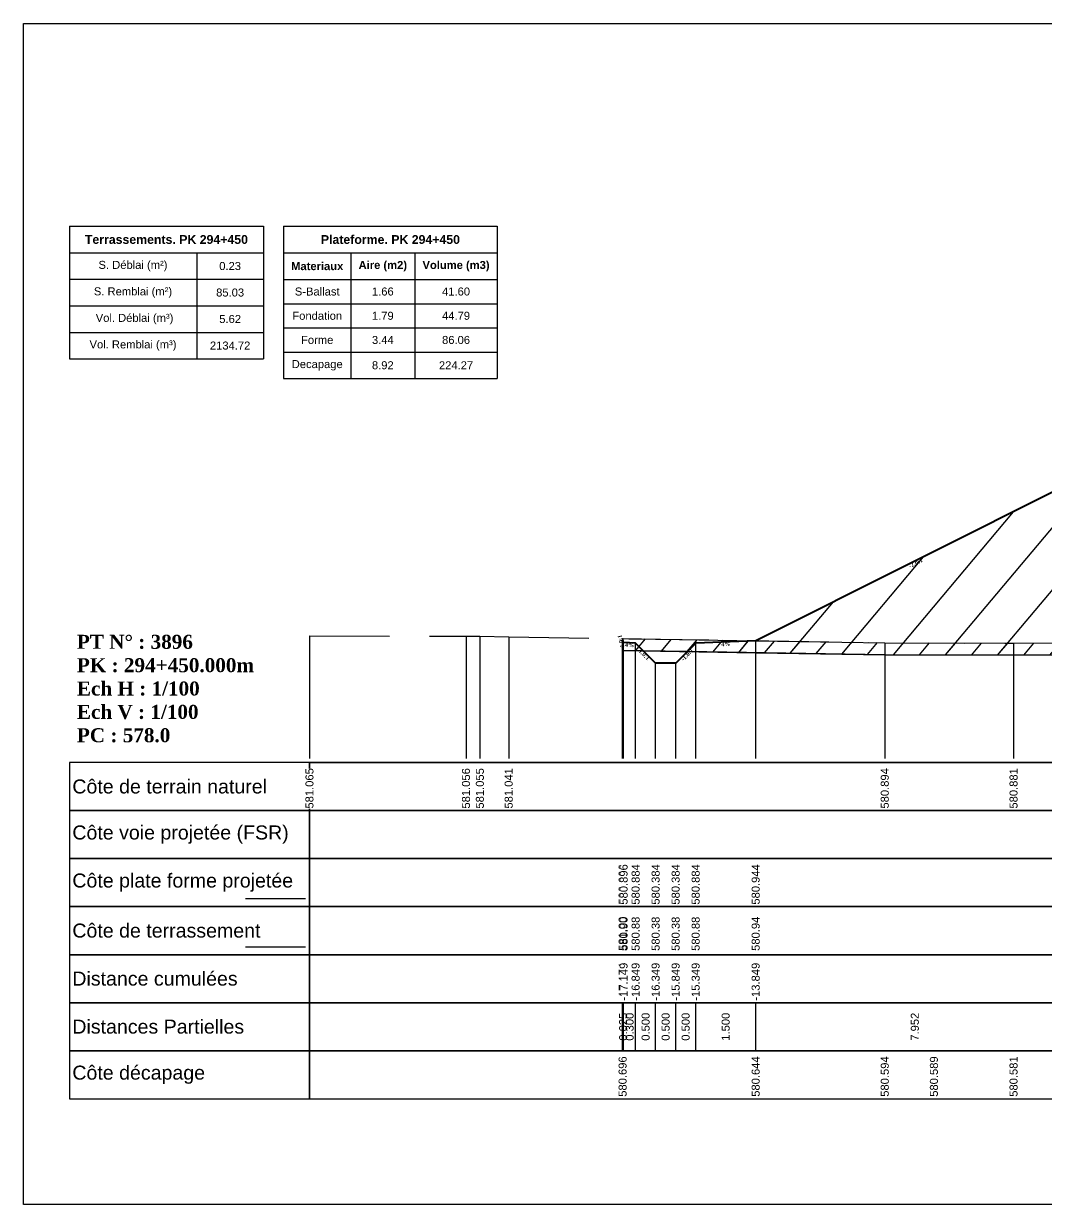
# Model space of a CAD drawing. Header units: millimetres. Extents: x 2762 to 3076, y 916 to 3305.
# Drawn here: x 2789.91 to 2815.47, y 2397.65 to 2427.15 of the extents above; entities that cross this region are included whole.
import ezdxf

# ---------------------------------------------------------------- set-up
doc = ezdxf.new("R2010")
doc.units = ezdxf.units.MM
doc.header["$LTSCALE"] = 2
doc.linetypes.add('CACHE', pattern=[9.525, 6.35, -3.175])
doc.linetypes.add('DASHED', pattern=[0.75, 0.5, -0.25])
for name, color, linetype in [('C-ANNO-TABL', 1, 'Continuous'), ('C-ANNO-TABL-TEXT', 150, 'Continuous'), ('C-ANNO-TABL-TITL', 150, 'Continuous'), ('C-ANNO-TABL-TTBL', 5, 'Continuous'), ('C-ROAD-CORR', 5, 'Continuous'), ('C-ROAD-SCTN', 7, 'Continuous')]:
    doc.layers.add(name, color=color, linetype=linetype)
doc.styles.add('ARIAL', font='arial.ttf')
doc.styles.add('C3D_Etiquette', font='romans.shx')
doc.styles.add('C3D_Profil_Travers', font='romans.shx')
doc.styles.get("Standard").update_dxf_attribs({"font": 'arial.ttf'})

msp = doc.modelspace()

# ---------------------------------------------------------------- hatches: boundary and pattern name
at = {"linetype": 'Continuous', "lineweight": -3}
h = msp.add_hatch(dxfattribs=at)
h.set_pattern_fill('_U', color=3, angle=50, style=0, pattern_type=0)
h.set_pattern_definition([(50, (2806.4923, 2411.4551), (-0.766044, 0.642788), [])])
h.paths.add_polyline_path([(2806.492, 2411.455), (2806.705, 2411.668), (2808.205, 2411.728), (2816.158, 2415.704), (2824.155, 2416.024), (2826.551, 2415.928), (2834.606, 2411.901), (2834.606, 2411.601), (2822.891, 2411.38), (2821.081, 2411.392), (2814.649, 2411.365), (2811.431, 2411.378)])
h.paths.add_polyline_path([(2804.88, 2411.48), (2804.88, 2411.78), (2804.905, 2411.68), (2805.205, 2411.668), (2805.402, 2411.472)])
h = msp.add_hatch(dxfattribs=at)
h.set_pattern_fill('_U', color=150, scale=0.5, angle=50, style=0, pattern_type=0)
h.set_pattern_definition([(50, (2806.4923, 2411.45506), (-0.383022, 0.321394), [])])
h.paths.add_polyline_path([(2806.492, 2411.455), (2806.705, 2411.668), (2808.205, 2411.728), (2811.431, 2411.678), (2814.649, 2411.665), (2821.081, 2411.692), (2822.891, 2411.68), (2834.606, 2411.901), (2834.606, 2411.601), (2822.891, 2411.38), (2821.081, 2411.392), (2814.649, 2411.365), (2811.431, 2411.378)])
h.paths.add_polyline_path([(2804.88, 2411.78), (2808.205, 2411.728), (2806.705, 2411.668), (2806.492, 2411.455), (2805.402, 2411.472), (2805.205, 2411.668), (2804.905, 2411.68)])
h.paths.add_polyline_path([(2804.88, 2411.48), (2804.88, 2411.78), (2804.905, 2411.68), (2805.205, 2411.668), (2805.402, 2411.472)])

# ---------------------------------------------------------------- linework, layer by layer
at = {"color": 253, "linetype": 'Continuous', "lineweight": -3}
for p, q in [((2808.205, 2411.728), (2816.158, 2415.704)), ((2804.88, 2411.78), (2808.205, 2411.728)), ((2804.905, 2411.68), (2804.88, 2411.78)), ((2804.88, 2411.48), (2804.88, 2411.78)), ((2804.88, 2411.78), (2804.905, 2411.68)), ((2804.88, 2411.48), (2804.88, 2411.78)), ((2804.88, 2411.78), (2804.905, 2411.68)), ((2805.205, 2411.668), (2804.905, 2411.68)), ((2804.905, 2411.68), (2805.205, 2411.668)), ((2804.905, 2411.68), (2805.205, 2411.668)), ((2805.402, 2411.472), (2805.205, 2411.668)), ((2805.205, 2411.668), (2805.402, 2411.472)), ((2805.205, 2411.668), (2805.402, 2411.472)), ((2806.492, 2411.455), (2806.705, 2411.668)), ((2806.705, 2411.668), (2806.492, 2411.455)), ((2806.492, 2411.455), (2806.705, 2411.668)), ((2806.705, 2411.668), (2808.205, 2411.728)), ((2808.205, 2411.728), (2806.705, 2411.668)), ((2806.705, 2411.668), (2808.205, 2411.728)), ((2808.205, 2411.728), (2811.431, 2411.678)), ((2811.431, 2411.678), (2814.649, 2411.665)), ((2814.649, 2411.665), (2821.081, 2411.692)), ((2805.402, 2411.472), (2804.88, 2411.48)), ((2805.402, 2411.472), (2804.88, 2411.48)), ((2806.492, 2411.455), (2805.402, 2411.472)), ((2805.402, 2411.472), (2806.492, 2411.455)), ((2805.705, 2411.168), (2805.402, 2411.472)), ((2806.492, 2411.455), (2806.205, 2411.168)), ((2811.431, 2411.378), (2806.492, 2411.455)), ((2811.431, 2411.378), (2806.492, 2411.455)), ((2814.649, 2411.365), (2811.431, 2411.378)), ((2814.649, 2411.365), (2811.431, 2411.378)), ((2821.081, 2411.392), (2814.649, 2411.365)), ((2821.081, 2411.392), (2814.649, 2411.365)), ((2806.205, 2411.168), (2805.705, 2411.168))]:
    msp.add_line(p, q, dxfattribs=at)
at = {"color": 105, "linetype": 'DASHED', "lineweight": -3, "ltscale": 2}
for p, q in [((2797.055, 2411.849), (2800.966, 2411.84)), ((2800.966, 2411.84), (2801.313, 2411.839)), ((2801.313, 2411.839), (2802.033, 2411.825)), ((2802.033, 2411.825), (2811.431, 2411.678)), ((2811.431, 2411.678), (2814.649, 2411.665)), ((2814.649, 2411.665), (2821.081, 2411.692))]:
    msp.add_line(p, q, dxfattribs=at)
at = {"color": 98, "linetype": 'CACHE', "lineweight": -3}
for p, q in [((2797.055, 2411.849), (2797.055, 2408.784)), ((2800.966, 2411.84), (2800.966, 2408.784)), ((2801.313, 2411.839), (2801.313, 2408.784)), ((2802.033, 2411.825), (2802.033, 2408.784)), ((2811.431, 2411.678), (2811.431, 2408.784)), ((2814.649, 2411.665), (2814.649, 2408.784))]:
    msp.add_line(p, q, dxfattribs=at)
at = {"color": 8, "linetype": 'CACHE', "lineweight": -3}
for p, q in [((2804.88, 2408.784), (2804.88, 2411.78)), ((2804.905, 2408.784), (2804.905, 2411.68)), ((2805.205, 2408.784), (2805.205, 2411.668)), ((2806.705, 2408.784), (2806.705, 2411.668)), ((2808.205, 2408.784), (2808.205, 2411.728)), ((2805.705, 2408.784), (2805.705, 2411.168)), ((2806.205, 2408.784), (2806.205, 2411.168))]:
    msp.add_line(p, q, dxfattribs=at)
at = {"color": 6, "linetype": 'Continuous', "lineweight": -3}
for p, q in [((2804.88, 2411.48), (2808.205, 2411.428)), ((2808.205, 2411.428), (2811.431, 2411.378)), ((2811.431, 2411.378), (2812.659, 2411.373)), ((2812.659, 2411.373), (2814.649, 2411.365)), ((2814.649, 2411.365), (2821.081, 2411.392))]:
    msp.add_line(p, q, dxfattribs=at)
at = {"color": 7, "linetype": 'Continuous', "lineweight": -3}
for p, q in [((2797.054, 2408.684), (2847.056, 2408.684)), ((2804.88, 2401.484), (2804.88, 2402.684)), ((2804.905, 2401.484), (2804.905, 2402.684)), ((2804.905, 2401.484), (2804.905, 2402.684)), ((2805.205, 2401.484), (2805.205, 2402.684)), ((2805.205, 2401.484), (2805.205, 2402.684)), ((2805.705, 2401.484), (2805.705, 2402.684)), ((2805.705, 2401.484), (2805.705, 2402.684)), ((2806.205, 2401.484), (2806.205, 2402.684)), ((2806.205, 2401.484), (2806.205, 2402.684)), ((2806.705, 2401.484), (2806.705, 2402.684)), ((2806.705, 2401.484), (2806.705, 2402.684)), ((2808.205, 2401.484), (2808.205, 2402.684)), ((2808.205, 2401.484), (2808.205, 2402.684))]:
    msp.add_line(p, q, dxfattribs=at)
at = {"color": 154, "linetype": 'Continuous', "lineweight": -3}
msp.add_line((2795.454, 2405.284), (2796.954, 2405.284), dxfattribs=at)
at = {"color": 1, "linetype": 'Continuous', "lineweight": -3}
msp.add_line((2795.454, 2404.084), (2796.954, 2404.084), dxfattribs=at)
at = {"color": 7, "linetype": 'Continuous', "lineweight": -3}
for points in [[(2797.054, 2407.484), (2797.054, 2408.684), (2791.054, 2408.684), (2791.054, 2407.484)], [(2797.054, 2407.484), (2847.056, 2407.484), (2847.056, 2408.684), (2797.054, 2408.684)], [(2797.054, 2406.284), (2797.054, 2407.484), (2791.054, 2407.484), (2791.054, 2406.284)], [(2797.054, 2406.284), (2847.056, 2406.284), (2847.056, 2407.484), (2797.054, 2407.484)], [(2797.054, 2405.084), (2797.054, 2406.284), (2791.054, 2406.284), (2791.054, 2405.084)], [(2797.054, 2405.084), (2847.056, 2405.084), (2847.056, 2406.284), (2797.054, 2406.284)], [(2797.054, 2403.884), (2797.054, 2405.084), (2791.054, 2405.084), (2791.054, 2403.884)], [(2797.054, 2403.884), (2847.056, 2403.884), (2847.056, 2405.084), (2797.054, 2405.084)], [(2797.054, 2402.684), (2797.054, 2403.884), (2791.054, 2403.884), (2791.054, 2402.684)], [(2797.054, 2402.684), (2847.056, 2402.684), (2847.056, 2403.884), (2797.054, 2403.884)], [(2797.054, 2401.484), (2797.054, 2402.684), (2791.054, 2402.684), (2791.054, 2401.484)], [(2797.054, 2401.484), (2847.056, 2401.484), (2847.056, 2402.684), (2797.054, 2402.684)], [(2797.054, 2400.284), (2797.054, 2401.484), (2791.054, 2401.484), (2791.054, 2400.284)], [(2797.054, 2400.284), (2847.056, 2400.284), (2847.056, 2401.484), (2797.054, 2401.484)]]:
    msp.add_3dface(points, dxfattribs=at)
at = {"layer": 'C-ANNO-TABL', "color": 7, "linetype": 'Continuous', "lineweight": -3}
for p, q in [((2791.054, 2421.419), (2794.236, 2421.419)), ((2794.236, 2421.419), (2795.907, 2421.419)), ((2794.236, 2421.419), (2794.236, 2420.757)), ((2796.407, 2421.416), (2798.089, 2421.416)), ((2798.089, 2421.416), (2799.685, 2421.416)), ((2798.089, 2421.416), (2798.089, 2420.754)), ((2799.685, 2421.416), (2801.748, 2421.416)), ((2799.685, 2421.416), (2799.685, 2420.754)), ((2791.054, 2420.757), (2794.236, 2420.757)), ((2794.236, 2420.757), (2795.907, 2420.757)), ((2794.236, 2420.757), (2794.236, 2420.095)), ((2796.407, 2420.754), (2798.089, 2420.754)), ((2798.089, 2420.754), (2799.685, 2420.754)), ((2798.089, 2420.754), (2798.089, 2420.147)), ((2799.685, 2420.754), (2801.748, 2420.754)), ((2799.685, 2420.754), (2799.685, 2420.147)), ((2791.054, 2420.095), (2794.236, 2420.095)), ((2794.236, 2420.095), (2795.907, 2420.095)), ((2794.236, 2420.095), (2794.236, 2419.432)), ((2796.407, 2420.147), (2798.089, 2420.147)), ((2798.089, 2420.147), (2799.685, 2420.147)), ((2798.089, 2420.147), (2798.089, 2419.543)), ((2799.685, 2420.147), (2801.748, 2420.147)), ((2799.685, 2420.147), (2799.685, 2419.543)), ((2791.054, 2419.432), (2794.236, 2419.432)), ((2794.236, 2419.432), (2795.907, 2419.432)), ((2794.236, 2419.432), (2794.236, 2418.77)), ((2796.407, 2419.543), (2798.089, 2419.543)), ((2798.089, 2419.543), (2799.685, 2419.543)), ((2798.089, 2419.543), (2798.089, 2418.939)), ((2799.685, 2419.543), (2801.748, 2419.543)), ((2799.685, 2419.543), (2799.685, 2418.939)), ((2796.407, 2418.939), (2798.089, 2418.939)), ((2798.089, 2418.939), (2799.685, 2418.939)), ((2798.089, 2418.939), (2798.089, 2418.28)), ((2799.685, 2418.939), (2801.748, 2418.939)), ((2799.685, 2418.939), (2799.685, 2418.28))]:
    msp.add_line(p, q, dxfattribs=at)
at = {"layer": 'C-ANNO-TABL-TTBL', "color": 7, "linetype": 'Continuous', "lineweight": -3}
for p, q in [((2791.054, 2422.084), (2795.907, 2422.084)), ((2791.054, 2422.084), (2791.054, 2421.419)), ((2795.907, 2422.084), (2795.907, 2421.419)), ((2796.407, 2422.084), (2801.748, 2422.084)), ((2796.407, 2422.084), (2796.407, 2421.416)), ((2801.748, 2422.084), (2801.748, 2421.416)), ((2791.054, 2421.419), (2791.054, 2420.757)), ((2795.907, 2421.419), (2795.907, 2420.757)), ((2796.407, 2421.416), (2796.407, 2420.754)), ((2801.748, 2421.416), (2801.748, 2420.754)), ((2791.054, 2420.757), (2791.054, 2420.095)), ((2795.907, 2420.757), (2795.907, 2420.095)), ((2796.407, 2420.754), (2796.407, 2420.147)), ((2801.748, 2420.754), (2801.748, 2420.147)), ((2791.054, 2420.095), (2791.054, 2419.432)), ((2795.907, 2420.095), (2795.907, 2419.432)), ((2796.407, 2420.147), (2796.407, 2419.543)), ((2801.748, 2420.147), (2801.748, 2419.543)), ((2791.054, 2419.432), (2791.054, 2418.77)), ((2795.907, 2419.432), (2795.907, 2418.77)), ((2796.407, 2419.543), (2796.407, 2418.939)), ((2801.748, 2419.543), (2801.748, 2418.939)), ((2791.054, 2418.77), (2794.236, 2418.77)), ((2794.236, 2418.77), (2795.907, 2418.77)), ((2796.407, 2418.939), (2796.407, 2418.28)), ((2801.748, 2418.939), (2801.748, 2418.28)), ((2796.407, 2418.28), (2798.089, 2418.28)), ((2798.089, 2418.28), (2799.685, 2418.28)), ((2799.685, 2418.28), (2801.748, 2418.28))]:
    msp.add_line(p, q, dxfattribs=at)
at = {"layer": 'C-ROAD-CORR', "color": 1, "linetype": 'Continuous', "lineweight": 40}
for p, q in [((2816.158, 2415.704), (2808.205, 2411.728)), ((2804.905, 2411.68), (2804.88, 2411.78)), ((2805.205, 2411.668), (2804.905, 2411.68)), ((2805.705, 2411.168), (2805.205, 2411.668)), ((2806.705, 2411.668), (2806.205, 2411.168)), ((2808.205, 2411.728), (2806.705, 2411.668)), ((2806.205, 2411.168), (2805.705, 2411.168))]:
    msp.add_line(p, q, dxfattribs=at)
at = {"layer": 'C-ROAD-CORR', "color": 1, "linetype": 'Continuous', "lineweight": -3}
for p, q in [((2805.705, 2411.168), (2805.205, 2411.668)), ((2806.705, 2411.668), (2806.205, 2411.168))]:
    msp.add_line(p, q, dxfattribs=at)
at = {"layer": 'C-ROAD-SCTN', "color": 154, "linetype": 'Continuous', "lineweight": -3}
for p, q in [((2808.205, 2411.728), (2816.158, 2415.704)), ((2804.88, 2411.78), (2804.905, 2411.68)), ((2804.905, 2411.68), (2805.205, 2411.668)), ((2805.205, 2411.668), (2805.705, 2411.168)), ((2806.205, 2411.168), (2806.705, 2411.668)), ((2806.705, 2411.668), (2808.205, 2411.728)), ((2805.705, 2411.168), (2806.205, 2411.168))]:
    msp.add_line(p, q, dxfattribs=at)
at = {"layer": 'C-ROAD-SCTN', "color": 1, "linetype": 'Continuous', "lineweight": -3}
for p, q in [((2808.205, 2411.728), (2816.158, 2415.704)), ((2804.88, 2411.78), (2804.905, 2411.68)), ((2804.905, 2411.68), (2805.205, 2411.668)), ((2805.205, 2411.668), (2805.705, 2411.168)), ((2806.205, 2411.168), (2806.705, 2411.668)), ((2806.705, 2411.668), (2808.205, 2411.728)), ((2805.705, 2411.168), (2806.205, 2411.168))]:
    msp.add_line(p, q, dxfattribs=at)

# ---------------------------------------------------------------- texts
at = {"color": 7, "linetype": 'Continuous', "lineweight": -3, "char_height": 0.1, "style": 'C3D_Etiquette'}
for s, insert, width, attachment_point, rotation in [('{\\fTimes New Roman|b1|i0|c0|p18;-2.0:1}', (2812.183, 2413.713), 0.34598, 2, 26.5651), ('{\\fTimes New Roman|b1|i0|c0|p18;1.0:1}', (2804.889, 2411.729), 0.29446, 8, 104.0362), ('{\\fTimes New Roman|b1|i0|c0|p18;4%}', (2805.055, 2411.67), 0.37094, 2, 357.7094), ('{\\fTimes New Roman|b1|i0|c0|p18;4%}', (2807.456, 2411.694), 0.42071, 2, 2.2906), ('{\\fTimes New Roman|b1|i0|c0|p18;1.0:1}', (2805.453, 2411.415), 0.29001, 2, 315), ('{\\fTimes New Roman|b1|i0|c0|p18;-1.0:1}', (2806.458, 2411.415), 0.34598, 2, 45)]:
    msp.add_mtext(s, dxfattribs=dict(at, insert=insert, width=width, attachment_point=attachment_point, rotation=rotation))
at = {"color": 7, "linetype": 'Continuous', "lineweight": -3, "char_height": 0.35}
for s, insert, attachment_point, style in [('{\\fTimes New Roman|b1|i0|c0|p18;PT N° : 3896\\PPK : 294+450.000m\\PEch H : 1/100\\PEch V : 1/100\\PPC : 578.0}', (2791.243, 2409.184), 7, 'C3D_Profil_Travers'), ('{\\fArial|b0|i0|c0|p34;Côte de terrain naturel}', (2791.129, 2408.084), 4, 'C3D_Etiquette'), ('{\\fArial|b0|i0|c0|p34;Côte plate forme projetée}', (2791.129, 2405.684), 4, 'C3D_Etiquette'), ('{\\fArial|b0|i0|c0|p34;Côte de terrassement}', (2791.129, 2404.484), 4, 'C3D_Etiquette'), ('{\\fArial|b0|i0|c0|p34;Distance cumulées}', (2791.129, 2403.284), 4, 'C3D_Etiquette'), ('{\\fArial|b0|i0|c0|p34;Distances Partielles}', (2791.129, 2402.084), 4, 'C3D_Etiquette'), ('{\\fArial|b0|i0|c0|p34;Côte décapage}', (2791.129, 2400.884), 4, 'C3D_Etiquette')]:
    msp.add_mtext(s, dxfattribs=dict(at, insert=insert, attachment_point=attachment_point, style=style))
at = {"color": 7, "linetype": 'Continuous', "lineweight": -3, "insert": (2791.129, 2406.884), "char_height": 0.35, "attachment_point": 4}
msp.add_mtext('{\\fArial|b0|i0|c0|p34;Côte voie projetée (FSR)}', dxfattribs=at)
at = {"color": 7, "linetype": 'Continuous', "lineweight": -3, "char_height": 0.2, "rotation": 90, "style": 'C3D_Profil_Travers'}
for s, insert, attachment_point in [('{\\fArial|b0|i0|c0|p34;581.00}', (2804.88, 2403.979), 4), ('{\\fArial|b0|i0|c0|p34;580.90}', (2804.905, 2403.979), 4), ('{\\fArial|b0|i0|c0|p34;580.88}', (2805.205, 2403.979), 4), ('{\\fArial|b0|i0|c0|p34;580.38}', (2805.705, 2403.979), 4), ('{\\fArial|b0|i0|c0|p34;580.38}', (2806.205, 2403.979), 4), ('{\\fArial|b0|i0|c0|p34;580.88}', (2806.705, 2403.979), 4), ('{\\fArial|b0|i0|c0|p34;580.94}', (2808.205, 2403.979), 4), ('{\\fArial|b0|i0|c0|p34;0.025}', (2804.893, 2402.084), 5), ('{\\fArial|b0|i0|c0|p34;0.300}', (2805.055, 2402.084), 5), ('{\\fArial|b0|i0|c0|p34;0.500}', (2805.455, 2402.084), 5), ('{\\fArial|b0|i0|c0|p34;0.500}', (2805.955, 2402.084), 5), ('{\\fArial|b0|i0|c0|p34;0.500}', (2806.455, 2402.084), 5), ('{\\fArial|b0|i0|c0|p34;1.500}', (2807.455, 2402.084), 5), ('{\\fArial|b0|i0|c0|p34;7.952}', (2812.182, 2402.084), 5)]:
    msp.add_mtext(s, dxfattribs=dict(at, insert=insert, attachment_point=attachment_point))
at = {"layer": 'C-ANNO-TABL-TEXT', "color": 7, "linetype": 'Continuous', "lineweight": -3, "char_height": 0.2, "attachment_point": 5, "style": 'ARIAL'}
for s, insert in [('{\\fArial|b0|i0|c0|p34;\\C7;0.23}', (2795.072, 2421.088)), ('{\\fArial|b0|i0|c0|p34;\\C7;85.03}', (2795.072, 2420.426)), ('{\\fArial|b0|i0|c0|p34;\\C7;S-Ballast}', (2797.248, 2420.451)), ('{\\fArial|b0|i0|c0|p34;\\C7;1.66}', (2798.887, 2420.451)), ('{\\C18;\\c0;41.60}', (2800.717, 2420.451)), ('{\\fArial|b0|i0|c0|p34;\\C7;Fondation}', (2797.248, 2419.845)), ('{\\fArial|b0|i0|c0|p34;\\C7;1.79}', (2798.887, 2419.845)), ('{\\C18;\\c0;44.79}', (2800.717, 2419.845)), ('{\\fArial|b0|i0|c0|p34;\\C7;5.62}', (2795.072, 2419.764)), ('{\\fArial|b0|i0|c0|p34;\\C7;Forme}', (2797.248, 2419.241)), ('{\\fArial|b0|i0|c0|p34;\\C7;3.44}', (2798.887, 2419.241)), ('{\\C18;\\c0;86.06}', (2800.717, 2419.241)), ('{\\fArial|b0|i0|c0|p34;\\C7;2134.72}', (2795.072, 2419.101)), ('{\\fArial|b0|i0|c0|p34;\\C7;Decapage}', (2797.248, 2418.609)), ('{\\fArial|b0|i0|c0|p34;\\C7;8.92}', (2798.887, 2418.609)), ('{\\C18;\\c0;224.27}', (2800.717, 2418.609))]:
    msp.add_mtext(s, dxfattribs=dict(at, insert=insert))
at = {"layer": 'C-ANNO-TABL-TITL', "color": 7, "linetype": 'Continuous', "lineweight": -3, "attachment_point": 5, "style": 'ARIAL'}
for s, insert, char_height in [('{\\fArial|b1|i0|c0|p34;\\C7;Terrassements. PK 294+450}', (2793.48, 2421.751), 0.22), ('{\\fArial|b1|i0|c0|p34;\\C18;\\c0;Plateforme. PK 294+450}', (2799.077, 2421.75), 0.22), ('{\\fArial|b0|i0|c0|p34;\\C7;S. Déblai (m²) }', (2792.645, 2421.088), 0.2), ('{\\fArial|b1|i0|c0|p34;\\C7;Materiaux   }', (2797.248, 2421.085), 0.2), ('{\\fArial|b1|i0|c0|p34;\\C7;Aire (m2)}', (2798.887, 2421.085), 0.2), ('{\\fArial|b1|i0|c0|p34;\\C7;Volume (m3)}', (2800.717, 2421.085), 0.2), ('{\\fArial|b0|i0|c0|p34;\\C7;S. Remblai (m²) }', (2792.645, 2420.426), 0.2), ('{\\fArial|b0|i0|c0|p34;\\C7; Vol. Déblai (m³) }', (2792.645, 2419.764), 0.2), ('{\\fArial|b0|i0|c0|p34;\\C7;Vol. Remblai (m³)}', (2792.645, 2419.101), 0.2)]:
    msp.add_mtext(s, dxfattribs=dict(at, insert=insert, char_height=char_height))

# ---------------------------------------------------------------- next in the draw order: texts
at = {"color": 7, "linetype": 'Continuous', "lineweight": -3, "char_height": 0.2, "attachment_point": 4, "rotation": 90, "style": 'C3D_Profil_Travers', "bg_fill": 3, "box_fill_scale": 1.000375, "bg_fill_color": 256, "bg_fill_true_color": 13158600, "bg_fill_transparency": 0}
for s, insert, width in [('{\\fArial|b0|i0|c0|p34;581.065}', (2797.055, 2407.534), 0.99705), ('{\\fArial|b0|i0|c0|p34;581.056}', (2800.966, 2407.534), 0.99539), ('{\\fArial|b0|i0|c0|p34;581.041}', (2802.033, 2407.534), 0.95654), ('{\\fArial|b0|i0|c0|p34;580.894}', (2811.431, 2407.534), 0.99471), ('{\\fArial|b0|i0|c0|p34;580.881}', (2814.649, 2407.534), 0.95654), ('{\\fArial|b0|i0|c0|p34;580.996}', (2804.88, 2405.134), 0.99539), ('{\\fArial|b0|i0|c0|p34;580.384}', (2805.705, 2405.134), 0.99471), ('{\\fArial|b0|i0|c0|p34;580.384}', (2806.205, 2405.134), 0.99471), ('{\\fArial|b0|i0|c0|p34;580.884}', (2806.705, 2405.134), 0.99471), ('{\\fArial|b0|i0|c0|p34;580.944}', (2808.205, 2405.134), 0.99471), ('{\\fArial|b0|i0|c0|p34;\\C256;-17.174}', (2804.88, 2402.734), 0.93449), ('{\\fArial|b0|i0|c0|p34;\\C256;-16.349}', (2805.705, 2402.734), 0.93573), ('{\\fArial|b0|i0|c0|p34;\\C256;-15.849}', (2806.205, 2402.734), 0.93573), ('{\\fArial|b0|i0|c0|p34;\\C256;-15.349}', (2806.705, 2402.734), 0.93573), ('{\\fArial|b0|i0|c0|p34;\\C256;-13.849}', (2808.205, 2402.734), 0.93573), ('{\\fArial|b0|i0|c0|p34;580.696}', (2804.88, 2400.334), 0.99539), ('{\\fArial|b0|i0|c0|p34;580.644}', (2808.205, 2400.334), 0.99471), ('{\\fArial|b0|i0|c0|p34;580.594}', (2811.431, 2400.334), 0.99471), ('{\\fArial|b0|i0|c0|p34;580.589}', (2812.659, 2400.334), 0.99595), ('{\\fArial|b0|i0|c0|p34;580.581}', (2814.649, 2400.334), 0.95654)]:
    msp.add_mtext(s, dxfattribs=dict(at, insert=insert, width=width))

# ---------------------------------------------------------------- next in the draw order: texts
for s, insert, width in [('{\\fArial|b0|i0|c0|p34;581.055}', (2801.313, 2407.534), 0.99705), ('{\\fArial|b0|i0|c0|p34;580.896}', (2804.905, 2405.134), 0.99539), ('{\\fArial|b0|i0|c0|p34;\\C256;-17.149}', (2804.905, 2402.734), 0.93573)]:
    msp.add_mtext(s, dxfattribs=dict(at, insert=insert, width=width))

# ---------------------------------------------------------------- next in the draw order: texts
for s, insert, width in [('{\\fArial|b0|i0|c0|p34;580.884}', (2805.205, 2405.134), 0.99471), ('{\\fArial|b0|i0|c0|p34;\\C256;-16.849}', (2805.205, 2402.734), 0.93573)]:
    msp.add_mtext(s, dxfattribs=dict(at, insert=insert, width=width))

# ---------------------------------------------------------------- next in the draw order: linework, layer by layer
msp.add_lwpolyline([(2789.911, 2427.145), (2848.383, 2427.145), (2848.383, 2397.645), (2789.911, 2397.645)], close=True)

doc.saveas('drawing.dxf')
